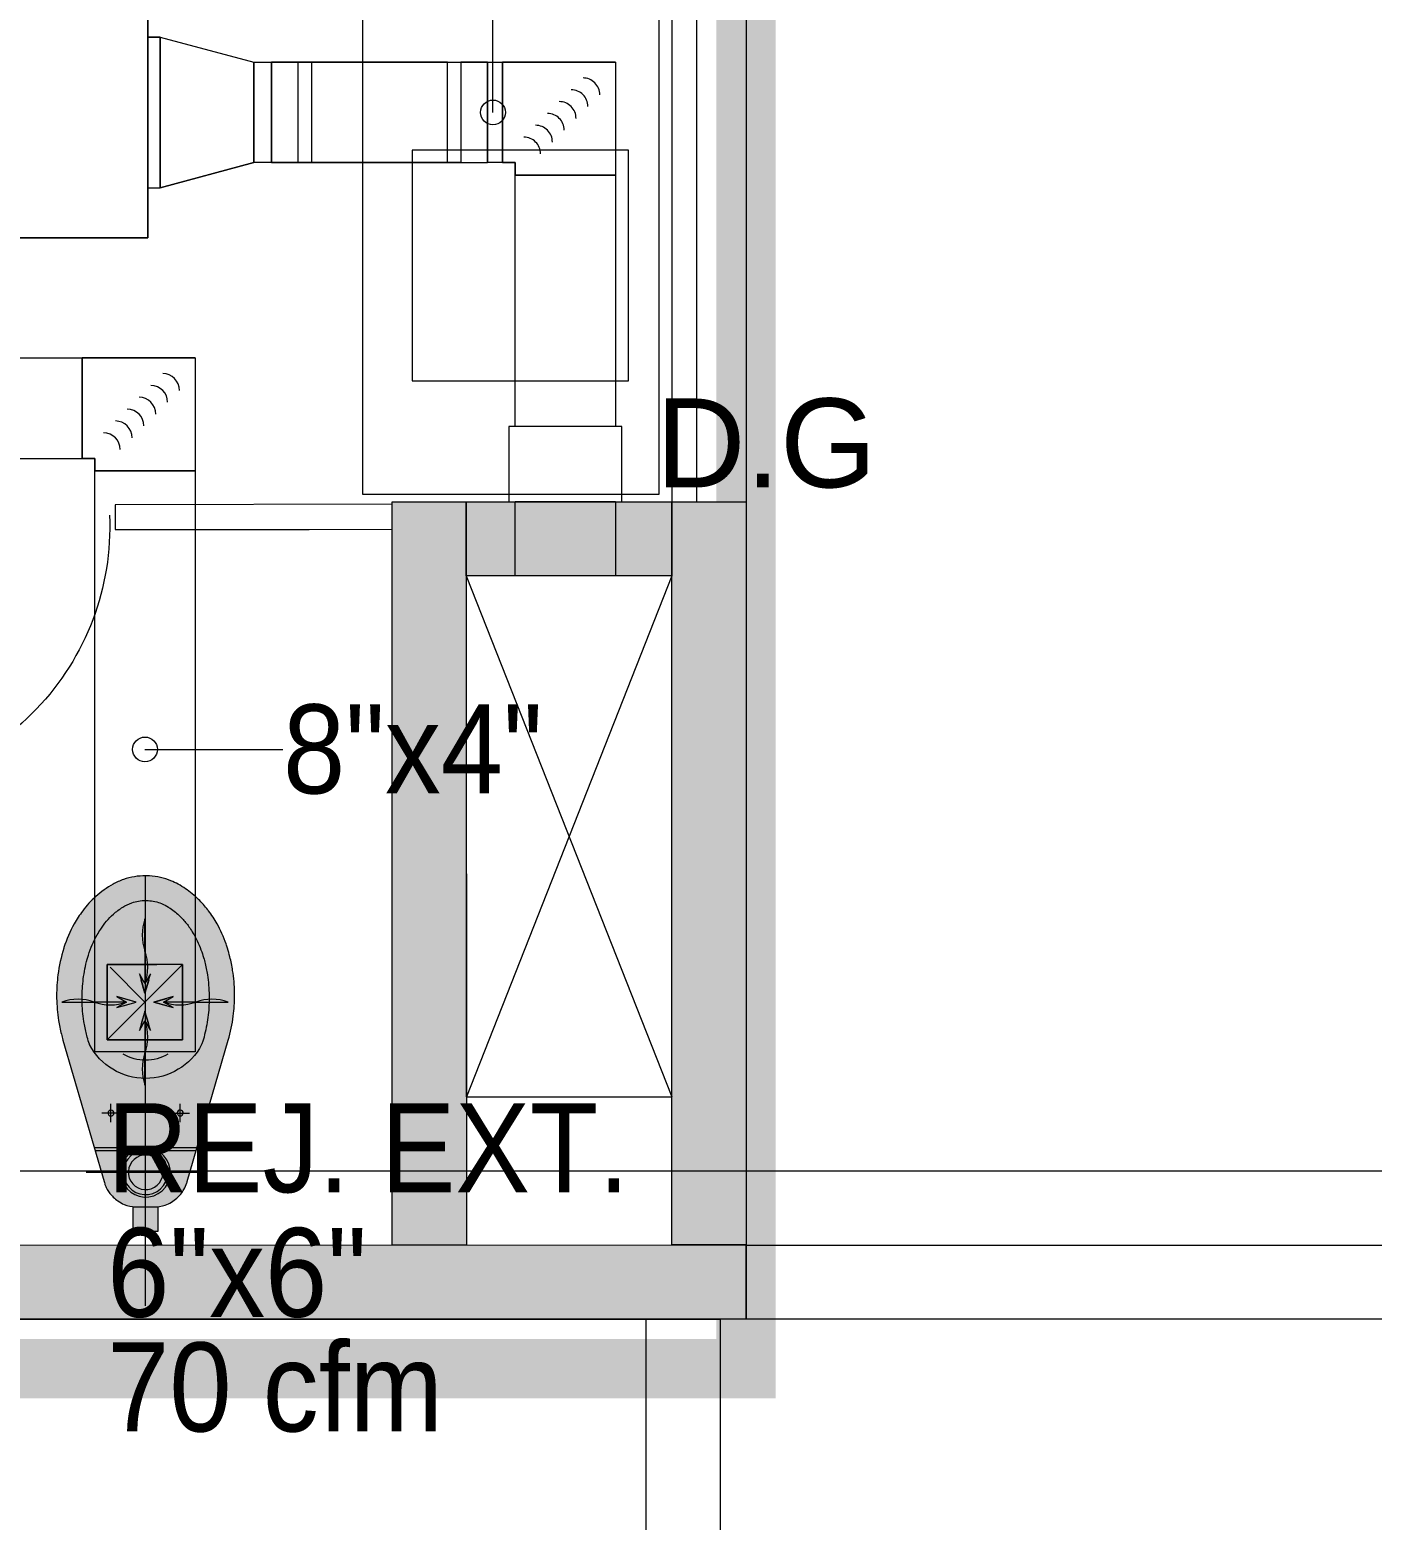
# Model space of a CAD drawing. Header units: metres. Extents: x 31.9 to 125.9, y -29 to 44.
# Drawn here: x 117.097 to 119.812, y -20.655 to -17.64 of the extents above; entities that cross this region are included whole.
import ezdxf

# ---------------------------------------------------------------- set-up
doc = ezdxf.new("R2010")
doc.units = ezdxf.units.M
doc.linetypes.add('Hidden 1_5', pattern=[0.0022, 0.0015, -0.0007000000000000001])
for name, color, linetype, lineweight in [('A-DETL-GENF', 7, 'Continuous', 9), ('A-GENM', 7, 'Continuous', 18), ('ARQ', 8, 'Continuous', 0), ('M-EQPM', 7, 'Continuous', 18), ('M-HVAC-CDFF-IDEN', 7, 'Continuous', 9), ('M-HVAC-DUCT', 7, 'Continuous', 18), ('M-HVAC-DUCT-ANNO', 7, 'Hidden 1_5', 18), ('M-HVAC-DUCT-IDEN', 7, 'Continuous', 9)]:
    doc.layers.add(name, color=color, linetype=linetype, lineweight=lineweight)
doc.layers.add('M-HVAC-CDFF', color=8, linetype='Continuous', lineweight=18, true_color=0x414141)
doc.styles.add('SansSerif', font='SANSS__.TTF', dxfattribs={"width": 0.9, "height": 0.1799999999999998})
doc.styles.add('SansSerif_2', font='SANSS__.TTF', dxfattribs={"height": 0.1799999999999998})

# ---------------------------------------------------------------- blocks, each defined once
blk = doc.blocks.new('Est etapa 3 torre')
at = {"layer": 'ARQ'}
blk.add_line((1113.530821652453, -6011.698833652741), (1145.333174937007, -6011.698836564718), dxfattribs=at)
blk = doc.blocks.new('INODORO')
at = {"layer": 'ARQ'}
h = blk.add_hatch(color=256, dxfattribs=at)
edge = h.paths.add_edge_path()
edge.add_line((0.167138879916763, 0.3874542567732533), (0.0841340761049431, 0.1014604439486232))
edge.add_arc((0.0166338178486854, 0.1199999999093961), 0.0700000000000085, 269.9999996867988, 344.64191253289164, ccw=False)
edge.add_line((0.0166338174658449, 0.0499999999087777), (-0.0166338174676777, 0.0500000000906038))
edge.add_arc((-0.016633817085733, 0.1200000000917498), 0.0699999999999481, 195.3580868407373, 269.99999968683017, ccw=False)
edge.add_line((-0.08413407554513701, 0.1014604448682803), (-0.1671388762304913, 0.3874542586008414))
edge.add_arc((0.1445241762276623, 0.4779091156929099), 0.3245241738887575, 179.9999996868257, 196.1844647994607, ccw=False)
edge.add_arc((0.1445241762258433, 0.4779091156929099), 0.3245241738885062, 162.8823672647612, 179.9999996868052, ccw=False)
edge.add_arc((0.0735606987828419, 0.4997642400489898), 0.2502714864526803, 143.3683697551233, 162.8823672647904, ccw=False)
edge.add_arc((0.0285611388035818, 0.5332224222456718), 0.1941964442831833, 119.1220158624026, 143.3683697551146, ccw=False)
edge.add_arc((2.9203875e-09, 0.5844902877188362), 0.1355097122808655, 89.99999968678691, 119.12201586236091, ccw=False)
edge.add_arc((2.9203875e-09, 0.5844902877179265), 0.1355097122805724, 60.877983511279126, 89.9999996868533, ccw=False)
edge.add_arc((-0.0285611335220324, 0.5332224225594473), 0.1941964442830499, 36.63162961851879, 60.87798351123172, ccw=False)
edge.add_arc((-0.0735606938687283, 0.4997642408529829), 0.2502714864527536, 17.117632108836688, 36.631629618503325, ccw=False)
edge.add_arc((-0.1445241715509269, 0.4779091172708834), 0.3245241738884838, -3.131308972115221e-07, 17.117632108913824, ccw=False)
edge.add_arc((-0.1445241715500174, 0.4779091172695189), 0.3245241738885833, 343.81552050504206, 359.9999996868814, ccw=False)
blk.add_hatch(color=256, dxfattribs=at).paths.add_polyline_path([(0.0249999999987267, 0.0500000000006367), (-0.0250000000005457, 0.0500000000020009), (-0.0250000000014552, 0), (0.0249999999996362, 4.547e-13)])
at = {"layer": 'ARQ', "extrusion": (-1.5566525472e-06, -4.4737095447e-06, 0.9999999999887814)}
for p, q in [((-0.0699999990584388, 0.2212779869937549, 13.50174197978049), (-0.069999998852893, 0.2587220138016164, 13.50174214729419)), ((0.0700000009418886, 0.2212779862279603, 13.50174219771184), (0.0700000011456155, 0.2587220130349124, 13.50174236522554)), ((-0.0512779855508256, 0.2400000002935485, 13.501742092681), (-0.0887220123605062, 0.2400000004986396, 13.50174203439367)), ((0.0512779876389118, 0.2399999997337545, 13.50174225232502), (0.0887220144476828, 0.2399999995291182, 13.50174231061236)), ((0.1029590844498784, 0.169999999450738, 13.50174201961486), (-0.1029590831250857, 0.1700000005789661, 13.50174169907182)), ((-0.0237486835449659, 0.1640000001457338, 13.50174179553264), (-0.1013111289695416, 0.1640000005691036, 13.50174167479486)), ((0.1013111302281118, 0.1639999994617938, 13.50174199020731), (0.0237486848026833, 0.1639999998856183, 13.50174186946954))]:
    blk.add_line(p, q, dxfattribs=at)
at = {"layer": 'ARQ', "extrusion": (-1.5566525472e-06, -4.4737095447e-06, 0.9999999999887814), "flags": 128}
for points, elevation in [([(0.1671388799180908, 0.3874542567674592), (0.0841340761063266, 0.1014604439433082, -0.0167011858539135), (0.0827460431519839, 0.0969962248799978, -0.0228064528630514), (0.0803759648998266, 0.0910701072474405, -0.0218209622997338), (0.0776118789034668, 0.0856244843505995, -0.0347514792471935), (0.0722630478320732, 0.0775101332194199, -0.0365712911506086), (0.065478668989913, 0.0698583952563556, -0.0439883392274098), (0.055953944524454, 0.0620868957062605, -0.0521847935260016), (0.0431115439781712, 0.0552008485319434, -0.0824963867723115), (0.0207382643283103, 0.0501204355199821, -0.0146682033006329), (0.016633817465493, 0.049999999907792), (-0.0166338174681699, 0.0500000000892362, -0.083908947042246), (-0.0396378349518565, 0.0538878592796746, -0.0986986279768356), (-0.0632296782828643, 0.0677618366508902, -0.0824963867874234), (-0.0776167863289649, 0.0856331925254456, -0.0521847935286534), (-0.0834107733392284, 0.0990038548847728, -0.0091466910465832), (-0.0841340755424673, 0.1014604448637169), (-0.1671388762315909, 0.3874542585969077, -0.0384382318810308), (-0.1773120912419022, 0.436227508481503, -0.0322098651645196), (-0.179999997662262, 0.4779091174592618, -0.0043562944650778), (-0.1799507307570857, 0.4835636869435682, -0.0347539822823099), (-0.1760397497963983, 0.5284532426546146, -0.0218184611944585), (-0.1704152023055578, 0.5561978587393114, -0.0137793666262375), (-0.1656243812009251, 0.573427761838207, -0.0090242503766358), (-0.1628101955625901, 0.5820115332269507, -0.0228039516042641), (-0.1543373170048916, 0.6031968815550527, -0.0218209623747577), (-0.1444549128022155, 0.6226666811719203, -0.0315147983743547), (-0.1272792173413599, 0.6490932225697252, -0.0032331399943346), (-0.1257677262995335, 0.6510988845571141, -0.0365712911242686), (-0.1069463219407443, 0.6723266531382831, -0.0439883392046276), (-0.0805225559546658, 0.693886688675776, -0.0220501206487333), (-0.0659486565789375, 0.7028695782688371, -0.0301025395815668), (-0.05125606195865599, 0.7099322979612929, -0.0824963867841922), (-0.0079446084483641, 0.7197669127161005, -0.0146663661885284), (3.6587572e-09, 0.719999999991422, -0.0839082790123927), (0.0445320610557226, 0.7124737941473592, -0.0433837691539921), (0.0659486637128932, 0.7028695775453342, -0.0550790149373282), (0.1007063471003309, 0.6781437026464371, -0.0508149280683712), (0.1272792238852709, 0.6490932211777436, -0.0315497034242814), (0.1444720595537028, 0.6226362692529773, -0.0521855455748661), (0.1651875980231962, 0.5748313444857477, -0.0014683863351956), (0.1656243869217695, 0.5734277600260388, -0.0425164554927479), (0.1773120686760742, 0.5195909348136257, -0.0322100287174995), (0.1800000023387562, 0.4779091154888416, -0.0043571310662072), (0.1799507165077342, 0.4722534601760911, -0.0347522301866887), (0.1760399391368104, 0.4273661615002933, -0.0218196117753596), (0.1704151328853481, 0.3996200761491883, -0.0097069137479181), (0.167138857705388, 0.3874541802362085)], 13.50184572046907), ([(2.10209143665e-05, 0.6700604028757108, 0.0146663662201114), (-0.0049980160714407, 0.6699131491592321, 0.0824963867754862), (-0.0323601810299641, 0.6637000962787579, 0.0447953269140428), (-0.0459570889083387, 0.6566657190582808, 0.0073747332536994), (-0.0496328151280998, 0.6542484947989952, 0.0439883391764525), (-0.0699262428530629, 0.6376904075384654, 0.0365712911168267), (-0.0843810639122695, 0.6213875009867291, 0.0188768098917693), (-0.0908717233557279, 0.6121897254497327, 0.015864262478818), (-0.0979042313401942, 0.6005909817039088, 0.0218209623995093), (-0.1063467931616888, 0.5839578847887129, 0.0228039516112901), (-0.11358519381172, 0.5658591904561657, 0.0179099563173766), (-0.1180962050232618, 0.5512265233249379, 0.0048944974453076), (-0.1195818378695009, 0.5454905562712559, 0.0218184611920648), (-0.124827357386251, 0.5196155991474912, 0.0347539822809637), (-0.1284747844892388, 0.477751068541692, 0.0043562944693063), (-0.1285207313875723, 0.4724775501558188, 0.0322098651650438), (-0.126013958070092, 0.4336047886186073, 0.0336196500379373), (-0.1180962058839448, 0.3937285768771058, 0.0103533777945605), (-0.1156160600690441, 0.3852294822167833, 0.0084883444845169), (-0.1133215334037229, 0.3783427035490652)], 13.50174109866126), ([(0.1133635720422624, 0.3783427023080597, 0.0009349440113181), (0.1136277496650072, 0.3790973919334771, 0.0179081190670982), (0.1181382446900456, 0.3937285755838043, 0.0048942608912736), (0.1196238084346395, 0.3994642646617991, 0.0218196117238312), (0.1248695692754063, 0.4253405920407407, 0.0347522301599872), (0.1285168065081305, 0.4672030177138213, 0.0043571310470062), (0.1285627710560046, 0.4724775487488305, 0.032210028726899), (0.1260559723300845, 0.5113505064617754, 0.0336194864654326), (0.1181382455515812, 0.5512265220270888, 0.0103527910675619), (0.1156582502073494, 0.5597251381185752, 0.0521855455776311), (0.0979609155770011, 0.6005650010045886, 0.0158991415559226), (0.0909137645516698, 0.6121897244565649, 0.0665105114334335), (0.0651759842235907, 0.6421578962907079, 0.0403733848146336), (0.0459991305885239, 0.6566657185562396, 0.0580937513201958), (0.0281543067209428, 0.6653056955411218, 0.0839082790044594), (2.10209143665e-05, 0.6700604028757108)], 13.50174109866127)]:
    blk.add_lwpolyline(points, format="xyb", dxfattribs=dict(at, elevation=elevation))
at = {"layer": 'ARQ', "ltscale": 0.25, "extrusion": (-1.5566525472e-06, -4.4737095447e-06, 0.9999999999887814), "elevation": 13.50174109866126}
for points in [[(2.10175234599e-05, -0.1499395971131048), (2.10215969494e-05, 0.7200604028791215)], [(-0.1199789826137919, 0.1200604028850315), (0.1200210176653818, 0.1200604028813935)]]:
    blk.add_lwpolyline(points, dxfattribs=at)
at = {"layer": 'ARQ', "extrusion": (-1.5566525472e-06, -4.4737095447e-06, 0.9999999999887814), "elevation": 13.50174109866127}
blk.add_lwpolyline([(0.0250210175254287, 0.0500604028859863), (-0.0249789824728811, 0.0500604028855315), (-0.0249789824750483, 6.04028866683e-05), (0.025021017524171, 6.04028866683e-05)], close=True, dxfattribs=at)
at = {"layer": 'ARQ', "extrusion": (-1.556652547174008e-06, -4.473709544709044e-06, 0.9999999999887812)}
blk.add_ellipse((2.1245228e-09, 0.438210434820121, 13.50174305923893), major_axis=(0.1210894758802731, -0.0421337682255033), ratio=0.9999999999887806, start_param=3.962815268545562, end_param=6.131667520141916, dxfattribs=at)
at = {"layer": 'ARQ', "extrusion": (-1.556652547168421e-06, -4.473709544710988e-06, 0.9999999999887813)}
blk.add_ellipse((2.1245228e-09, 0.438210434820121, 13.50174305923893), major_axis=(0.08626053019274069, -0.0300148395202315), ratio=0.9999999999887816, start_param=4.528682651413999, end_param=5.565800137270519, dxfattribs=at)
at = {"layer": 'ARQ', "extrusion": (-1.556652547069511e-06, -4.473709544810609e-06, 0.9999999999887813)}
for centre in [(-0.0699999989565754, 0.2400000003976856, 13.50174206353734), (0.07000000104375201, 0.2399999996282531, 13.50174228146869)]:
    blk.add_ellipse(centre, major_axis=(0.0056667529156613, -0.0019717787378508), ratio=0.9999999999887814, dxfattribs=at)
at = {"layer": 'ARQ', "extrusion": (-1.556652547155208e-06, -4.473709544715585e-06, 0.9999999999887815)}
blk.add_ellipse((3.881837e-10, 0.120000000015807, 13.50174163565786), major_axis=(0.0472229409644698, -0.0164314894835613), ratio=0.9999999999887814, dxfattribs=at)
at = {"layer": 'ARQ', "extrusion": (-1.556652547174209e-06, -4.473709544708974e-06, 0.9999999999887813)}
blk.add_ellipse((3.881837e-10, 0.120000000015807, 13.50174163565786), major_axis=(0.0425006468680414, -0.014788340535414), ratio=0.9999999999887812, dxfattribs=at)
at = {"layer": 'ARQ', "extrusion": (-1.556652547156365e-06, -4.473709544715183e-06, 0.9999999999887816)}
blk.add_ellipse((3.881837e-10, 0.120000000015807, 13.50174163565786), major_axis=(0.0330560586750786, -0.011502042638485), ratio=0.9999999999887814, dxfattribs=at)
blk = doc.blocks.new('PUERTA BAÑOS')
at = {"layer": 'ARQ'}
h = blk.add_hatch(color=256, dxfattribs=at)
edge = h.paths.add_edge_path()
edge.add_line((-0.0074999999487773, 0.0024999998868225), (-0.0075031825107885, -0.6277996641574646))
edge.add_arc((-0.01250318248631676, -0.6277996643612159), 0.004999999975528264, -89.99999766574399, 2.3348184754468093e-06, ccw=False)
edge.add_line((-0.0125031822826145, -0.6327996643367442), (-0.0325031823012978, -0.6327996648610679))
edge.add_arc((-0.03250318250481996, -0.627799664827046), 0.005000000034021905, 180.0000023323223, 270.0000023321921, ccw=False)
edge.add_line((-0.0375031825388419, -0.6277996650305795), (-0.0374999998602448, -0.002500000990949047))
edge.add_arc((-0.03249999982656623, -0.002500000845348063), 0.005000000033678566, 90.00000166789118, 180.0000016684638, ccw=False)
edge.add_line((-0.0324999999721172, 0.0024999991883305), (-0.0074999999487773, 0.0024999998868225))
for p, q in [((1.137e-13, 9.095e-13), (-0.0050000000047135, -5.77529e-11)), ((1.7461161e-09, -0.0599999999967622), (1.137e-13, 9.095e-13)), ((-0.029999999795109, -0.0050000008186544), (-0.0299999993294478, -0.0200000007744166)), ((-0.0050000000047135, -5.77529e-11), (-0.0250000000233399, -6.984919e-10)), ((-0.024999999324848, -0.0250000006626579), (-0.0049999993062784, -0.0250000000801265)), ((-0.0049999993062784, -0.0250000000801265), (-0.0050000000047135, -5.77529e-11)), ((-0.0050000000047135, -5.77529e-11), (-0.0049999982584836, -0.0600000001127228)), ((-0.0049999982584836, -0.0600000001127228), (1.7461161e-09, -0.0599999999967622))]:
    blk.add_line(p, q, dxfattribs=at)
blk.add_lwpolyline([(-0.0074999999487773, 0.0024999998868225), (-0.0075031825107885, -0.6277996641574646, -0.4142135623759698), (-0.0125031822826145, -0.6327996643367442), (-0.0325031823012978, -0.6327996648610679, -0.4142135623724264), (-0.0375031825388419, -0.6277996650305795), (-0.0374999998602448, -0.002500000990949, -0.4142135623760223), (-0.0324999999721172, 0.0024999991883305)], format="xyb", close=True, dxfattribs=at)
blk.add_circle((-0.0224999996133875, -0.0125000005932634), 0.0025000000013434, dxfattribs=at)
at = {"layer": 'ARQ', "ltscale": 0.1}
blk.add_arc((-0.034025017172155, -0.0259464447144637), 0.6068551286275402, 177.548312870002, 270.1436830651604, dxfattribs=at)
at = {"layer": 'ARQ'}
for centre, radius, start, end in [((-0.0249999997905093, -0.0050000006435766), 0.0050000000026502, 90.00000155563731, 180.0000015586185), ((-0.0249999993247343, -0.020000000658456), 0.0050000000028146, 180.00000155562, 270.0000015556374)]:
    blk.add_arc(centre, radius, start, end, dxfattribs=at)
blk = doc.blocks.new('P6-7-8')
at = {"layer": 'ARQ', "ltscale": 0.03}
h = blk.add_hatch(color=256, dxfattribs=at)
h.dxf.hatch_style = 1
h.paths.add_polyline_path([(129.3865621133843, -2853.855804506081), (129.3865621134357, -2854.005809336991), (129.7347591097323, -2854.005812471573), (129.7347591094476, -2853.855807643226)])
h.paths.add_polyline_path([(129.7347591042089, -2853.855807642994), (129.8847639346534, -2853.855807643057), (129.8847639376768, -2855.206729296698), (129.7347591103762, -2855.206729295236)])
h.paths.add_polyline_path([(132.4462888084984, -2855.356754535149), (132.4462888084984, -2855.206729295966), (129.3865621139901, -2855.2064112302), (129.3865621139901, -2855.356436469382)])
h.paths.add_polyline_path([(129.0366104135594, -2859.980488836386), (129.0365619734098, -2855.355804504832), (128.8865619759476, -2855.355804501174), (128.8866028129132, -2859.61510797262), (128.8865621027003, -2859.980483682531)])
h.paths.add_polyline_path([(132.4462332317758, -2858.531190915465), (132.2962079925928, -2858.531190915465), (132.2961985988152, -2855.356754535153), (132.4462238379981, -2855.356754535153)])
h.paths.add_polyline_path([(131.0459575716372, -2858.381174226039), (131.0461623731348, -2860.070768082228), (131.3462096694964, -2860.070768082228), (131.3462096694964, -2859.920510028152), (131.1970768258589, -2859.920717763606), (131.1960066738188, -2858.381174226039)])
h.paths.add_polyline_path([(132.4462353723156, -2859.920520186214), (132.2962101331327, -2859.920520186214), (132.2962031860268, -2860.570226184826), (132.4462284252097, -2860.570226184826)])
h.paths.add_polyline_path([(132.2462932880007, -2860.070778806225), (132.2962101331641, -2860.070569288396), (132.2962101331641, -2859.920520186214), (132.2462932880007, -2859.920729704043)])
h.paths.add_polyline_path([(128.886562301552, -2862.415180066459), (132.4462924995787, -2862.415179770738), (132.4462924995787, -2862.265130668557), (129.386562157413, -2862.265130964944), (129.3865621574585, -2862.380562136251), (128.8865623016661, -2862.380562134603)])
h.paths.add_polyline_path([(132.296246309827, -2861.77026801326), (132.2962433973955, -2862.265130954991), (132.4462924995771, -2862.265130954991), (132.4462954120086, -2861.77026801326)])
h.paths.add_polyline_path([(135.7619949586428, -2859.920520184995), (135.7619949586428, -2860.070524724243), (135.1955374785273, -2860.070524723945), (135.1955375160589, -2862.435182168386), (135.0454909214725, -2862.435182167988), (135.0454908839408, -2859.920520185247)])
h.paths.add_polyline_path([(138.3143842359016, -2859.920520186054), (138.3143842359016, -2860.070524718216), (137.8865621068339, -2860.070524718216), (137.8865621052548, -2859.980562135912), (137.3865621054877, -2859.980562136592), (137.3865621070624, -2860.070524721014), (136.9619949586429, -2860.070524723048), (136.9619949586429, -2859.920520186054)])
h.paths.add_polyline_path([(135.1955375148452, -2862.43518216822), (142.2381091023706, -2862.435182171283), (142.2381091023706, -2862.282483498081), (135.1955375148452, -2862.282483495018)])
h.paths.add_polyline_path([(140.5135419087342, -2859.920557914773), (140.5135419087342, -2860.070562451633), (139.5143842359046, -2860.070562453403), (139.5143842359046, -2859.920557915868)])
h.paths.add_polyline_path([(139.938931607318, -2862.282483496777), (140.0889782017589, -2862.282483497177), (140.088971238908, -2860.07056245434), (139.9389712414459, -2860.070562450678), (139.9389712414952, -2860.068550720262), (139.938931607318, -2862.282483496777), (139.9388850109212, -2862.282483496944)])
h.paths.add_polyline_path([(141.713541908734, -2859.920557913772), (141.713541908734, -2860.070562453472), (142.2381090916138, -2860.070562453114), (142.2381091027237, -2862.435182176465), (142.3881556973101, -2862.435182166168), (142.3881556862002, -2859.920557904517)])
h.paths.add_polyline_path([(145.384194758097, -2862.280588873095), (149.1853955403637, -2862.280566040151), (149.1853955403637, -2862.430615142018), (145.384194758097, -2862.430637974962)])
h.paths.add_polyline_path([(144.8341426026773, -2862.430615865846), (144.8341426025486, -2859.980594837533), (144.884189033276, -2859.980562539161), (144.8841947568858, -2862.380562136068), (145.3841624598501, -2862.38056213594), (145.38422705638, -2862.430615865715)])
h.paths.add_polyline_path([(148.6194685378462, -2860.7769417958), (148.6194930768113, -2862.280607882768), (148.4694439749453, -2862.280607882768), (148.4694194359802, -2860.7769417958)])
h.paths.add_polyline_path([(148.6194715538054, -2860.77693100904), (149.035349948716, -2860.77689073295), (149.035349948716, -2860.926939834816), (148.6194715538054, -2860.926980110905)])
h.paths.add_polyline_path([(149.1853955418451, -2860.776899953183), (149.1854200808102, -2862.280566040151), (149.0353709789442, -2862.280566040151), (149.0353464399791, -2860.776899953183)])
h.paths.add_polyline_path([(146.0333011162077, -2858.461107505001), (149.0353464456027, -2858.461026982122), (149.0353464456027, -2858.611076083988), (146.0333011162077, -2858.611156606866)])
h.paths.add_polyline_path([(146.4926317325221, -2857.519826286345), (146.4926348308288, -2858.461037697722), (146.6426839326948, -2858.461037697722), (146.6426808343881, -2857.519826286345)])
h.paths.add_polyline_path([(144.8327194737803, -2856.358996580593), (144.8341426025484, -2859.980562539272), (144.9841917044143, -2859.980562539272), (144.9827685756463, -2856.358996580593)])
h.paths.add_polyline_path([(145.1269687749877, -2858.461139007801), (144.983624109452, -2858.461127165491), (144.983624109452, -2858.611176267357), (145.1269687749877, -2858.611188109666)])
h.paths.add_polyline_path([(146.4926317325221, -2856.368983506348), (149.0353387694822, -2856.368964819929), (149.0353387694822, -2856.519013921795), (146.4926317325221, -2856.519032608213)])
h.paths.add_polyline_path([(149.1853878713036, -2856.368960826278), (149.1854128560719, -2857.572304531316), (149.0353637542059, -2857.572304531316), (149.0353387694377, -2856.368960826278)])
h.paths.add_polyline_path([(146.4925657651124, -2852.602064806326), (146.492647770036, -2854.161488035861), (146.642696871902, -2854.161488035861), (146.6426147538398, -2852.60206449095)])
h.paths.add_polyline_path([(148.5878608232197, -2852.604307698292), (146.4926317325221, -2852.600434649178), (146.4926317325221, -2852.450385547312), (148.5887487636601, -2852.454461795352)])
h.paths.add_polyline_path([(148.8053236954897, -2851.006034373854), (140.337522235782, -2851.006056756445), (140.3375222311408, -2851.156060957897), (148.8053236908486, -2851.156038575423)])
h.paths.add_polyline_path([(140.3375222334616, -2853.856754543055), (140.3378832284277, -2851.156060958846), (140.4878874307697, -2851.156054297139), (140.48752643592, -2853.856747881347)])
at = {"layer": 'ARQ'}
for p, q in [((149.1853956478703, -2808.130673019064), (149.1853955418451, -2860.776899953183)), ((148.619484060961, -2860.9269780921), (149.0353462029161, -2861.980556106821)), ((149.035349948716, -2860.926939834816), (148.61949307485, -2861.980562136953))]:
    blk.add_line(p, q, dxfattribs=at)
at = {"layer": 'ARQ', "ltscale": 5, "const_width": 0.1198957787484005}
blk.add_lwpolyline([(117.593002114826, -2808.055564690339), (149.1853955931667, -2808.055573598803), (149.1853955931686, -2862.530575789476), (117.5930021148281, -2862.530566881012)], close=True, dxfattribs=at)
at = {"layer": 'ARQ'}
for points in [[(149.0353562933662, -2860.776899953544), (149.085356294577, -2860.776899952822), (149.0853283105641, -2857.572304531421), (149.0353283116817, -2857.572304531212)], [(149.0095272854683, -2860.76149265869), (149.0095272904505, -2858.636637515767), (148.4095272910558, -2858.636637515559), (148.4095272845602, -2860.761492658949)], [(148.5099348365407, -2860.532421508841), (148.9477569786909, -2860.532421508653), (148.9477569793039, -2860.065371256171), (148.5099348371537, -2860.065371256126)], [(148.4694199274941, -2860.782029170728), (147.9092143789333, -2860.783020862664), (147.9092087694664, -2860.833089643083), (148.3013529770117, -2860.833089643093), (148.3013529770117, -2860.833089643093), (148.4694199275159, -2860.832092439941)], [(148.6194685378462, -2860.7769417958), (148.6194930768113, -2862.280607882768), (148.4694439749453, -2862.280607882768), (148.4694194359802, -2860.7769417958)], [(148.6194715538054, -2860.77693100904), (149.035349948716, -2860.77689073295), (149.035349948716, -2860.926939834816), (148.6194715538054, -2860.926980110905)], [(149.1853955418451, -2860.776899953183), (149.1854200808102, -2862.280566040151), (149.0353709789442, -2862.280566040151), (149.0353464399791, -2860.776899953183)], [(148.619484060961, -2860.9269780921), (148.6194530147313, -2861.980568167083), (149.0353462029161, -2861.980556106821), (149.0353772491458, -2860.926966031839)], [(145.384194758097, -2862.280588873095), (149.1853955403637, -2862.280566040151), (149.1853955403637, -2862.430615142018), (145.384194758097, -2862.430637974962)], [(156.5556971157073, -2862.430615124927), (149.1853955403637, -2862.430615142018), (149.1853960566966, -2862.280595942654), (156.5556976327384, -2862.280595923468)], [(142.2885902879227, -2862.430648834675), (149.1326118247141, -2862.430623165627), (149.1325907729331, -2864.040776504463), (142.2885898338898, -2864.040802201712)], [(142.4386108858066, -2862.430648862866), (148.9826118248498, -2862.430623165638), (148.9825907729332, -2863.890776504472), (142.4385898338899, -2863.890802201701)], [(142.4386108858068, -2862.430648862866), (148.98261182485, -2862.430623165638), (148.9825907729335, -2863.890776504472), (142.4385898338899, -2863.890802201701)]]:
    blk.add_lwpolyline(points, close=True, dxfattribs=at)
blk.add_blockref('Est etapa 3 torre', (-994.1638075738222, 3149.568271171783), dxfattribs=at)
at = {"layer": 'ARQ', "ltscale": 0.0003, "xscale": -0.8784798838123716, "yscale": 0.8784798838123716, "zscale": 0.8784798838123716, "rotation": 359.9996933002926}
blk.add_blockref('PUERTA BAÑOS', (147.3353538788708, -2860.80431879182), dxfattribs=at)
at = {"layer": 'ARQ', "extrusion": (0, 0, -1), "zscale": -1, "rotation": 1.636247562310831e-05}
blk.add_blockref('INODORO', (-147.9708122367965, -2862.253556154813, 13.5017404277563), dxfattribs=at)
at = {"layer": 'ARQ'}
blk.add_text('Wc Mujeres', height=0.3, rotation=0.06685865453028599, dxfattribs=at).set_placement((145.7675040282827, -2859.797770190684))
blk = doc.blocks.new('REJILLA EXTRACCION - 6_x6_-1710424-NIVEL 08')
at = {"layer": 'A-DETL-GENF', "lineweight": 18, "true_color": 0x00ff00}
for points in [[(-1.732587406877428e-14, 0.1680091996616222), (-1.732587406877428e-14, 0.1027519855604047), (0.005074311569211704, 0.1243079911316101), (0.005074311569220368, 0.1464531940904254)], [(-0.005074311569246356, 0.08119597998919924), (-0.00507431156925502, 0.05905077703039265), (-1.732587406877428e-14, 0.03749477145918721), (-1.732587406877428e-14, 0.1027519855604047)], [(-0.01124999997696702, 0.05698034297572711), (2.806791599141434e-11, 0.01800919980325198), (0.01125000002052427, 0.05698034297572711), (2.4256223696284e-11, 0.03749477138847165)], [(-0.1682750000000116, -6.930349627509714e-14), (-0.1030177858987941, -6.930349627509714e-14), (-0.1245737914699909, 0.005074311569159727), (-0.1467189944288061, 0.005074311569159727)], [(-0.05724614331410783, 0.01125000002045497), (-0.03776057172685237, 2.419558313704329e-11), (-0.05724614331411649, -0.011249999977019), (-0.01827500014164136, 2.799861249513924e-11)], [(0.01827500014160671, 2.800727543217363e-11), (0.0572461433140905, -0.011249999977019), (0.03776057172682638, 2.419558313704329e-11), (0.05724614331408184, 0.01125000002045497)], [(0.1030177858987594, -7.796643330948428e-14), (0.1682749999999856, -7.796643330948428e-14), (0.1467189944287888, 0.005074311569159727), (0.1245737914699649, 0.005074311569159727)], [(-0.1030177858987941, -6.930349627509714e-14), (-0.08146178032758862, -0.005074311569306997), (-0.05931657736878203, -0.00507431156931566), (-0.03776057179757659, -7.796643330948428e-14)], [(-0.01124999997695836, -0.05698034297588304), (2.4256223696284e-11, -0.03749477138861892), (0.01125000002052427, -0.05698034297588304), (2.805925305437995e-11, -0.01800919980340791)], [(0.0377605717975506, -7.796643330948428e-14), (0.05931657736874738, -0.005074311569306997), (0.08146178032756264, -0.00507431156931566), (0.1030177858987594, -7.796643330948428e-14)], [(-0.005074311569246356, -0.05905077703053992), (-0.005074311569246356, -0.08119597998935517), (-8.662937034387142e-15, -0.102751985560552), (-1.732587406877428e-14, -0.03749477145934314)], [(-8.662937034387142e-15, -0.102751985560552), (-1.732587406877428e-14, -0.1680091996617781), (0.005074311569220368, -0.1464531940905813), (0.005074311569229031, -0.1243079911317574)]]:
    blk.add_hatch(color=3, dxfattribs=at).paths.add_polyline_path(points)
at = {"layer": 'A-DETL-GENF', "color": 3, "true_color": 0x00ff00}
for p, q in [((6.831368803972282e-16, 0.168009199661704), (2.875373469035371e-16, 0.1027519855604849)), ((1.140101739104896e-16, 0.03749477145926518), (5.096097074041845e-16, 0.1027519855604849)), ((2.427051914165031e-11, 0.03749477138854408), (-0.0112499999769441, 0.05698034297580819)), ((-0.01124999997694418, 0.05698034297580839), (2.807948701888385e-11, 0.01800919980333402)), ((-0.007499999976950025, 0.04398996191540265), (2.807885464140014e-11, 0.01800919980333182)), ((2.80794807894715e-11, 0.01800919980333397), (0.01125000002053564, 0.05698034297580392)), ((0.01125000002053566, 0.05698034297580399), (2.427052092635051e-11, 0.03749477138854408)), ((2.807885698677981e-11, 0.0180091998033318), (0.007500000023049941, 0.04398996191831286)), ((-0.01827500014162847, 2.807888198015512e-11), (-0.05724614331409845, 0.01125000002053493)), ((-0.05724614331409852, 0.01125000002053495), (-0.03776057172683858, 2.426986739911819e-11)), ((-0.03776057172683858, 2.426986516734186e-11), (-0.05724614331410265, -0.01124999997694481)), ((-0.05724614331410285, -0.01124999997694489), (-0.01827500014162852, 2.807888636602307e-11)), ((-0.0182750001416263, 2.807825817746343e-11), (-0.04425576225660738, 0.007500000023049269)), ((-0.04425576225369713, -0.007499999976950697), (-0.01827500014162632, 2.807825610351422e-11)), ((0.05724614331409845, 0.01125000002053493), (0.01827500014162847, 2.807888425104821e-11)), ((0.0182750001416263, 2.807825817746343e-11), (0.04425576225660738, 0.007500000023049269)), ((0.04425576225369713, -0.007499999976950697), (0.01827500014162632, 2.807825610351422e-11)), ((0.01827500014162852, 2.807888726759228e-11), (0.05724614331410285, -0.01124999997694489)), ((0.03776057172683858, 2.426986781106044e-11), (0.05724614331409852, 0.01125000002053495)), ((0.05724614331410265, -0.01124999997694481), (0.03776057172683858, 2.426986528414332e-11)), ((-0.1682749999999985, -3.40332742497596e-16), (-0.1030177858987794, -5.511846188652166e-16)), ((-0.03776057179755968, -5.399641347321918e-16), (-0.1030177858987794, -3.291122583645693e-16)), ((2.807948607690865e-11, -0.01800919980333402), (-0.01124999997694418, -0.05698034297580839)), ((-0.007499999976950025, -0.04398996191540265), (2.807885464140014e-11, -0.01800919980333182)), ((2.807885698677981e-11, -0.0180091998033318), (0.007500000023049941, -0.04398996191831286)), ((0.01125000002053564, -0.05698034297580392), (2.807948067395927e-11, -0.01800919980333397)), ((0.1030177858987794, -3.291122583645693e-16), (0.03776057179755968, -5.399641347321918e-16)), ((0.1030177858987794, -5.511846188652166e-16), (0.1682749999999985, -3.40332742497596e-16)), ((-0.0112499999769441, -0.05698034297580819), (2.427051881137565e-11, -0.03749477138854408)), ((5.096097074041845e-16, -0.1027519855604849), (1.140101739104896e-16, -0.03749477145926518)), ((2.427052178536889e-11, -0.03749477138854408), (0.01125000002053566, -0.05698034297580399)), ((2.875373469035371e-16, -0.1027519855604849), (6.831368803972282e-16, -0.168009199661704))]:
    blk.add_line(p, q, dxfattribs=at)
for centre, radius, start, end in [((-0.09028563226140028, 0.1353805926110947), 0.09600063224220978, 340.1304925483827, 19.86950745161587), ((0.0902856322614012, 0.0701233785098745), 0.0960006322422099, 160.130492548383, 199.8695074516159), ((-0.1356463929493889, -0.09028563226140121), 0.0960006322422097, 70.1304925483832, 109.8695074516161), ((0.1356463929493889, -0.0902856322614012), 0.09600063224220967, 70.13049254838394, 109.8695074516168), ((-0.07038917884816925, 0.09028563226140043), 0.09600063224220978, 250.1304925483828, 289.8695074516161), ((0.07038917884816925, 0.09028563226140043), 0.09600063224220981, 250.1304925483832, 289.8695074516164), ((0.0902856322614012, -0.0701233785098745), 0.09600063224220988, 160.1304925483838, 199.8695074516166), ((-0.09028563226140027, -0.1353805926110947), 0.09600063224220978, 340.1304925483838, 19.86950745161698)]:
    blk.add_arc(centre, radius, start, end, dxfattribs=at)
at = {"layer": 'M-HVAC-CDFF', "color": 3, "true_color": 0x00ff00}
for p, q in [((0.07620000000000125, 0.07620000000000073), (-0.07619999999999859, 0.07620000000000073)), ((-0.07619999999999859, 0.07620000000000073), (-0.07619999999999859, -0.07620000000000442)), ((-0.07619999999999859, 0.07620000000000073), (0.07620000000000125, -0.07620000000000442)), ((0.07620000000000125, -0.07620000000000443), (0.07620000000000125, 0.07620000000000071)), ((-0.07619999999999859, -0.07620000000000443), (0.07620000000000125, -0.07620000000000443))]:
    blk.add_line(p, q, dxfattribs=at)
blk = doc.blocks.new('M_Rectangular Takeoff - LAMINA-1710448-NIVEL 08')
at = {"layer": 'M-HVAC-DUCT', "color": 3, "true_color": 0x00ff00}
for p, q in [((73.2347167593055, -19.5310076629234), (73.0823167593055, -19.5310076629234)), ((73.0823167593055, -19.5310076629234), (73.0823167593055, -19.6834076629234)), ((73.0823167593055, -19.5310076629234), (73.0823167593055, -19.6834076629234)), ((73.2347167593055, -19.5310076629234), (73.0823167593055, -19.5310076629234)), ((73.0823167593055, -19.5310076629234), (73.0823167593055, -19.6834076629234)), ((73.2347167593055, -19.5310076629234), (73.0823167593055, -19.5310076629234)), ((73.2347167593055, -19.6834076629234), (73.2347167593055, -19.5310076629234)), ((73.2347167593055, -19.6834076629234), (73.2347167593055, -19.5310076629234)), ((73.2347167593055, -19.6834076629234), (73.2347167593055, -19.5310076629234)), ((73.0823167593055, -19.6834076629234), (73.2347167593055, -19.6834076629234)), ((73.0823167593055, -19.6834076629234), (73.2347167593055, -19.6834076629234)), ((73.0823167593055, -19.6834076629234), (73.2347167593055, -19.6834076629234))]:
    blk.add_line(p, q, dxfattribs=at)
blk = doc.blocks.new('Rectangular Elbow - Mitered - Single Thickness Vanes - LAMINA-1715843-NIVEL 08')
at = {"layer": 'A-GENM', "color": 3, "true_color": 0x00ff00}
for centre, radius, start, end in [((74.34671365417037, -18.39365361486496), 0.03386666665893756, 0, 89.99999385662291), ((74.34671582566065, -18.39365361486496), 0.03386666665893756, 0, 89.99999385662291), ((74.37066100510494, -18.36970626649261), 0.03386666665892335, 0, 89.99999385662291), ((74.3706631765952, -18.36970626649261), 0.03386666665893756, 0, 89.99999385659885), ((74.32276630323582, -18.41760096323729), 0.03386666665892335, 0, 89.99999385664695), ((74.3227684747261, -18.41760096323729), 0.03386666665892335, 0, 89.99999385664695), ((74.29881895230126, -18.44154831160964), 0.03386666665892335, 0, 89.99999385662291), ((74.29882112379154, -18.44154831160964), 0.03386666665892335, 0, 89.99999385662291), ((74.2748716013667, -18.46549565998198), 0.03386666665893756, 0, 89.99999385659885), ((74.27487377285698, -18.46549565998198), 0.03386666665893756, 0, 89.99999385662291), ((74.25092425043215, -18.48944300835432), 0.03386666665892335, 0, 89.99999385664695), ((74.25092642192243, -18.48944300835432), 0.03386666665892335, 359.9999999999806, 89.99999385662791)]:
    blk.add_arc(centre, radius, start, end, dxfattribs=at)
at = {"layer": 'M-HVAC-DUCT', "color": 3, "true_color": 0x00ff00}
for p, q in [((74.2077399787321, -18.50722727543392), (74.20774000051964, -18.30402727543392)), ((74.20774000051964, -18.30402727543392), (74.4363399786799, -18.3040272999449)), ((74.20774217200992, -18.30402727543392), (74.20774215022239, -18.50722727543392)), ((74.43634215017018, -18.3040272999449), (74.20774217200992, -18.30402727543392)), ((74.4363399786799, -18.3040272999449), (74.4363399786799, -18.53262727815735)), ((74.43634215017018, -18.3040272999449), (74.43634215017018, -18.53262727815735)), ((74.2331399787263, -18.50722727815736), (74.2077399787321, -18.50722727543392)), ((74.20774215022239, -18.50722727543392), (74.23314215021658, -18.50722727815736)), ((74.2331399787263, -18.50722727815736), (74.2331399787263, -18.53262727815735)), ((74.23314215021658, -18.53262727815735), (74.23314215021658, -18.50722727815736)), ((74.2331399787263, -18.53262727815735), (74.4363399786799, -18.53262727815735)), ((74.43634215017018, -18.53262727815735), (74.23314215021658, -18.53262727815735))]:
    blk.add_line(p, q, dxfattribs=at)
blk = doc.blocks.new('Cabinet Fan-BCF-1 - BCF-106-1705074-NIVEL 08')
at = {"layer": 'M-EQPM', "color": 1, "true_color": 0xff0000}
for p, q in [((58.51138377219703, -15.62710888982461), (57.92083377219709, -15.62710888982461)), ((57.92083377219709, -15.62710888982461), (57.92083377219709, -16.13510888982461)), ((57.92083390308699, -16.13510888982461), (57.92083390308699, -15.62710888982461)), ((57.92083390308699, -15.62710888982461), (58.51138390308692, -15.62710888982461)), ((58.51138377219703, -16.13510888982461), (58.51138377219703, -15.62710888982461)), ((58.51138390308692, -15.62710888982461), (58.51138390308692, -16.13510888982461)), ((57.89543377963402, -16.0335088898246), (57.89543377963402, -15.7287088898246)), ((57.92083377963402, -15.7287088898246), (57.89543377963402, -15.7287088898246)), ((57.89543385102851, -15.7287088898246), (57.89543385102851, -16.0335088898246)), ((57.9208338510285, -15.7287088898246), (57.89543385102851, -15.7287088898246)), ((57.92083377963402, -15.7287088898246), (57.92083377963402, -16.03350888982461)), ((57.9208338510285, -16.03350888982461), (57.9208338510285, -15.7287088898246)), ((58.51138377963395, -16.03350888982461), (58.51138377963395, -15.72870888982461)), ((58.53678377963395, -15.72870888982461), (58.51138377963395, -15.72870888982461)), ((58.51138385102844, -15.72870888982461), (58.51138385102844, -16.03350888982461)), ((58.51138385102844, -15.72870888982461), (58.53678385102844, -15.72870888982461)), ((58.53678377963395, -15.72870888982461), (58.53678377963395, -16.03350888982461)), ((58.53678385102844, -16.03350888982461), (58.53678385102844, -15.72870888982461)), ((57.89543377963402, -16.0335088898246), (57.92083377963402, -16.03350888982461)), ((57.9208338510285, -16.03350888982461), (57.89543385102851, -16.0335088898246)), ((58.51138377963395, -16.03350888982461), (58.53678377963395, -16.03350888982461)), ((58.51138385102844, -16.03350888982461), (58.53678385102844, -16.03350888982461)), ((57.92083377219709, -16.13510888982461), (58.51138377219703, -16.13510888982461)), ((58.51138390308692, -16.13510888982461), (57.92083390308699, -16.13510888982461))]:
    blk.add_line(p, q, dxfattribs=at)
blk = doc.blocks.new('Rectangular Elbow - Mitered - Single Thickness Vanes - LAMINA-2626237-NIVEL 08')
at = {"layer": 'A-GENM', "color": 3, "true_color": 0x00ff00}
for centre, radius, end in [((75.22065689422546, -17.77144949554571), 0.03386666666665406, 90.00006090410201), ((75.22065692289227, -17.77144949554571), 0.03386666666665406, 90.00006090410201), ((75.17276222036857, -17.81934422031355), 0.03386666666666827, 90.00006090407796), ((75.17276224903539, -17.81934422031355), 0.03386666666666827, 90.00006090407796), ((75.19670955729701, -17.79539685792963), 0.03386666666666827, 90.00006090407796), ((75.19670958596383, -17.79539685792963), 0.03386666666666827, 90.00006090407796), ((75.14881488344012, -17.84329158269747), 0.03386666666665406, 90.00006090407796), ((75.14881491210694, -17.84329158269747), 0.03386666666666827, 90.00006090407796), ((75.12486754651168, -17.86723894508139), 0.03386666666666827, 90.00006090407796), ((75.1248675751785, -17.86723894508139), 0.03386666666666827, 90.00006090407796), ((75.10092020958324, -17.8911863074653), 0.03386666666665406, 90.00006090407796), ((75.10092023825005, -17.8911863074653), 0.03386666666666827, 90.00006090407796)]:
    blk.add_arc(centre, radius, 0, end, dxfattribs=at)
at = {"layer": 'M-HVAC-DUCT', "color": 3, "true_color": 0x00ff00}
for p, q in [((75.05773567283593, -17.70577067411981), (75.2863358888328, -17.70577043112311)), ((75.0577358888328, -17.90897067411969), (75.05773567283593, -17.70577067411981)), ((75.28633591749961, -17.70577043112311), (75.05773570150275, -17.70577067411981)), ((75.05773570150275, -17.70577067411981), (75.05773591749961, -17.90897067411969)), ((75.2863358888328, -17.70577043112311), (75.2863358888328, -17.93437064712008)), ((75.28633591749961, -17.70577043112311), (75.28633591749961, -17.93437064712008)), ((75.08313588883279, -17.90897064712009), (75.0577358888328, -17.90897067411969)), ((75.05773591749961, -17.90897067411969), (75.0831359174996, -17.90897064712009)), ((75.08313588883279, -17.90897064712009), (75.08313588883279, -17.93437064712008)), ((75.0831359174996, -17.93437064712008), (75.0831359174996, -17.90897064712009)), ((75.08313588883279, -17.93437064712008), (75.2863358888328, -17.93437064712008)), ((75.28633591749961, -17.93437064712008), (75.0831359174996, -17.93437064712008))]:
    blk.add_line(p, q, dxfattribs=at)
blk = doc.blocks.new('Damper de gravedad- Rectangular - Simple - Standard-2625002-NIVEL 08')
at = {"layer": 'M-HVAC-DUCT', "color": 3, "true_color": 0x00ff00}
for p, q in [((-0.0761999999999928, -0.1143000000000089), (-0.0761999999999928, 0.1142999999999912)), ((-0.0761999999999928, 0.1142999999999912), (0.07620000000000715, 0.1142999999999912)), ((0.07620000000000715, 0.1142999999999912), (0.07620000000000715, -0.1143000000000089)), ((0.07620000000000715, -0.1143000000000089), (-0.0761999999999928, -0.1143000000000089))]:
    blk.add_line(p, q, dxfattribs=at)
blk = doc.blocks.new('M_Rectangular Transition - Angle - 30 LAMINA-2187271-NIVEL 08')
at = {"layer": 'M-HVAC-DUCT', "color": 3, "true_color": 0x00ff00}
for p, q in [((74.36559047526579, -17.95977059935844), (74.3655905082593, -17.65497059935845)), ((74.3655905082593, -17.65497059935845), (74.55517867188577, -17.70577061988068)), ((74.36559057965378, -17.65497059935845), (74.36559054666027, -17.95977059935844)), ((74.36559057965378, -17.65497059935845), (74.55517876707842, -17.70577061988068)), ((74.55517867188577, -17.70577061988068), (74.55517864989011, -17.90897061988068)), ((74.55517874508276, -17.90897061988068), (74.55517876707842, -17.70577061988068)), ((74.55517864989011, -17.90897061988068), (74.36559047526579, -17.95977059935844)), ((74.36559054666027, -17.95977059935844), (74.55517874508276, -17.90897061988068))]:
    blk.add_line(p, q, dxfattribs=at)
blk = doc.blocks.new('C_S_L_ Desvio  Rectangular vertical - Standard-2709502-NIVEL 08')
at = {"layer": 'M-HVAC-DUCT', "color": 3, "true_color": 0x00ff00}
for p, q in [((74.64463936855192, -17.70577056624173), (74.59058349399317, -17.70577062370187)), ((74.59058370999003, -17.90897062370175), (74.59058349399317, -17.70577062370187)), ((74.59058359622716, -17.70577062370187), (74.67152716542797, -17.70577053766074)), ((74.59058359622716, -17.70577062370187), (74.59058381222404, -17.90897062370175)), ((74.94639291729735, -17.7057702454847), (74.64463936855192, -17.70577056624173)), ((74.6446395845488, -17.90897056624161), (74.64463936855192, -17.70577056624173)), ((74.67152716542797, -17.70577053766074), (74.9732807141734, -17.7057702169037)), ((74.67152716542797, -17.70577053766074), (74.67152738142484, -17.90897053766062)), ((74.94639291729735, -17.7057702454847), (75.0273364864982, -17.70577015944357)), ((74.94639313329422, -17.90897024548458), (74.94639291729735, -17.7057702454847)), ((75.02733658873221, -17.70577015944357), (74.9732807141734, -17.7057702169037)), ((74.9732807141734, -17.7057702169037), (74.97328093017028, -17.90897021690359)), ((75.02733670249508, -17.90897015944345), (75.0273364864982, -17.70577015944357)), ((75.02733658873221, -17.70577015944357), (75.02733680472909, -17.90897015944345)), ((74.59058370999003, -17.90897062370175), (74.6446395845488, -17.90897056624161)), ((74.67152738142484, -17.90897053766062), (74.59058381222404, -17.90897062370175)), ((74.6446395845488, -17.90897056624161), (74.94639313329422, -17.90897024548458)), ((74.97328093017028, -17.90897021690359), (74.67152738142484, -17.90897053766062)), ((74.94639313329422, -17.90897024548458), (75.02733670249508, -17.90897015944345)), ((74.97328093017028, -17.90897021690359), (75.02733680472909, -17.90897015944345))]:
    blk.add_line(p, q, dxfattribs=at)

msp = doc.modelspace()

# ---------------------------------------------------------------- linework, layer by layer
at = {"layer": 'M-HVAC-DUCT', "color": 3, "true_color": 0x00ff00}
for p, q in [((117.5505445998077, -17.70576826584572), (117.5505445778771, -17.90896826584572)), ((117.5505445998077, -17.70576826584572), (117.585949544432, -17.70576826966684)), ((117.585949544432, -17.70576826966684), (117.5859495225014, -17.90896826966684)), ((118.0227026769118, -17.70576831680393), (118.0227026549812, -17.90896831680393)), ((118.0227026769118, -17.70576831680393), (118.0531016864912, -17.70576832008478)), ((118.0531016864912, -17.70576832008478), (118.0531016645606, -17.90896832008477)), ((117.5859495225014, -17.90896826966684), (117.5505445778771, -17.90896826584572)), ((118.0531016645606, -17.90896832008477), (118.0227026549812, -17.90896831680393)), ((118.078501751548, -18.44276811314462), (118.0785017835243, -17.93436828669487)), ((118.2817017835243, -17.93436829947534), (118.0785017835243, -17.93436828669487)), ((118.2817017835243, -17.93436829947534), (118.281701751548, -18.44276812592509)), ((115.4298273151855, -18.30402473126409), (117.2031080523681, -18.30402492139906)), ((117.2031058590902, -18.50722492139883), (117.2031058808778, -18.30402492139882)), ((117.2031080523681, -18.30402492139906), (117.2031080305805, -18.50722492139906)), ((118.281701751548, -18.44276812592509), (118.078501751548, -18.44276811314462)), ((115.4298272933979, -18.50722473126409), (117.2031080305805, -18.50722492139906)), ((117.4317069448064, -18.53262492412239), (117.2285069448064, -18.53262492412236)), ((117.2285069448062, -19.70806394474799), (117.2285069448064, -18.53262492412236)), ((117.4317069448064, -18.53262492412239), (117.4317069448062, -19.70806394474803)), ((118.281701751548, -18.59516811953485), (118.078501751548, -18.59516811953485)), ((118.078501751548, -18.74506580533807), (118.078501751548, -18.59516811953485)), ((118.281701751548, -18.59516811953485), (118.281701751548, -18.74506580533807)), ((118.281701751548, -18.74506580533807), (118.078501751548, -18.74506580533807)), ((117.2539089551375, -19.68340529997087), (117.2539089551375, -19.53100529997087)), ((117.4063089551375, -19.53100529997087), (117.2539089551375, -19.53100529997087)), ((117.4063089551375, -19.53100529997087), (117.4063089551375, -19.68340529997087)), ((117.4063089551375, -19.68340529997087), (117.2539089551375, -19.68340529997087)), ((117.4317069448062, -19.70806394474803), (117.2285069448062, -19.70806394474799))]:
    msp.add_line(p, q, dxfattribs=at)
at = {"layer": 'M-HVAC-DUCT-ANNO', "color": 3, "true_color": 0x00ff00}
for p, q in [((117.2539089551375, -19.53100529997087), (117.4063089551375, -19.53100529997087)), ((117.2539089551375, -19.68340529997087), (117.2539089551375, -19.53100529997087)), ((117.2539089551375, -19.68340529997087), (117.4063089551375, -19.53100529997087)), ((117.3301089551375, -19.60720529997087), (117.2539089551375, -19.53100529997087)), ((117.4063089551375, -19.53100529997087), (117.4063089551375, -19.68340529997087)), ((117.4063089551375, -19.68340529997087), (117.2539089551375, -19.68340529997087))]:
    msp.add_line(p, q, dxfattribs=at)
at = {"layer": 'M-HVAC-DUCT-IDEN'}
for p, q in [((118.0339271292697, -17.80736831801534), (118.0339271512166, -17.60401725964681)), ((117.3301069448063, -19.09605826121976), (117.6091965394582, -19.09605826121981))]:
    msp.add_line(p, q, dxfattribs=at)
for centre, radius in [((118.0339271292697, -17.80736831801534), 0.02500000000000657), ((117.3301069448063, -19.09605826121976), 0.02499999999999105)]:
    msp.add_circle(centre, radius, dxfattribs=at)

# ---------------------------------------------------------------- block references
at = {"layer": 'ARQ', "linetype": 'Continuous'}
msp.add_blockref('P6-7-8', (-30.63944483838549, 2842.181914305567), dxfattribs=at)
at = {"layer": 'M-EQPM', "color": 1, "true_color": 0xff0000, "rotation": 359.999993784434}
msp.add_blockref('Cabinet Fan-BCF-1 - BCF-106-1705074-NIVEL 08', (58.82417431156011, -1.926253019100432), dxfattribs=at)
at = {"layer": 'M-HVAC-CDFF', "color": 3, "true_color": 0x00ff00, "rotation": 89.99999999999955}
msp.add_blockref('REJILLA EXTRACCION - 6_x6_-1710424-NIVEL 08', (117.3301089551375, -19.60720529997087), dxfattribs=at)
at = {"layer": 'M-HVAC-DUCT', "color": 3, "true_color": 0x00ff00}
for name, p in [('M_Rectangular Transition - Angle - 30 LAMINA-2187271-NIVEL 08', (42.99536588035811, 2.354034968732321e-06)), ('C_S_L_ Desvio  Rectangular vertical - Standard-2709502-NIVEL 08', (42.99536588035811, 2.354034968732321e-06)), ('Rectangular Elbow - Mitered - Single Thickness Vanes - LAMINA-2626237-NIVEL 08', (42.99536588035811, 2.354034968732321e-06)), ('Rectangular Elbow - Mitered - Single Thickness Vanes - LAMINA-1715843-NIVEL 08', (42.99536588035811, 2.354034968732321e-06)), ('M_Rectangular Takeoff - LAMINA-1710448-NIVEL 08', (44.17159219583203, 2.362952532308782e-06))]:
    msp.add_blockref(name, p, dxfattribs=at)
at = {"layer": 'M-HVAC-DUCT', "color": 3, "true_color": 0x00ff00, "extrusion": (0, 0, -1), "rotation": 90}
msp.add_blockref('Damper de gravedad- Rectangular - Simple - Standard-2625002-NIVEL 08', (-118.180101751548, -18.51896811953486), dxfattribs=at)

# ---------------------------------------------------------------- texts
at = {"layer": 'M-HVAC-CDFF-IDEN', "char_height": 0.1799999999999998, "attachment_point": 1, "style": 'SansSerif'}
for s, insert, width in [('REJ. EXT.', (117.2536271512165, -19.81202042283311), 1.255442624999999), ('6"x6"', (117.2536271512165, -20.06403005222785), 0.6277213124999994), ('70 cfm', (117.2536271512165, -20.29588838598078), 0.8081009999999993)]:
    msp.add_mtext(s, dxfattribs=dict(at, insert=insert, width=width))
at = {"layer": 'M-HVAC-DUCT-IDEN', "char_height": 0.1799999999999998, "attachment_point": 1}
for s, insert, width, style in [('D.G', (118.3630804151973, -18.38592265672158), 0.5291137499999995, 'SansSerif_2'), ('8"x4"', (117.6091965394582, -19.00506867788647), 0.6277213124999994, 'SansSerif')]:
    msp.add_mtext(s, dxfattribs=dict(at, insert=insert, width=width, style=style))

doc.saveas('drawing.dxf')
